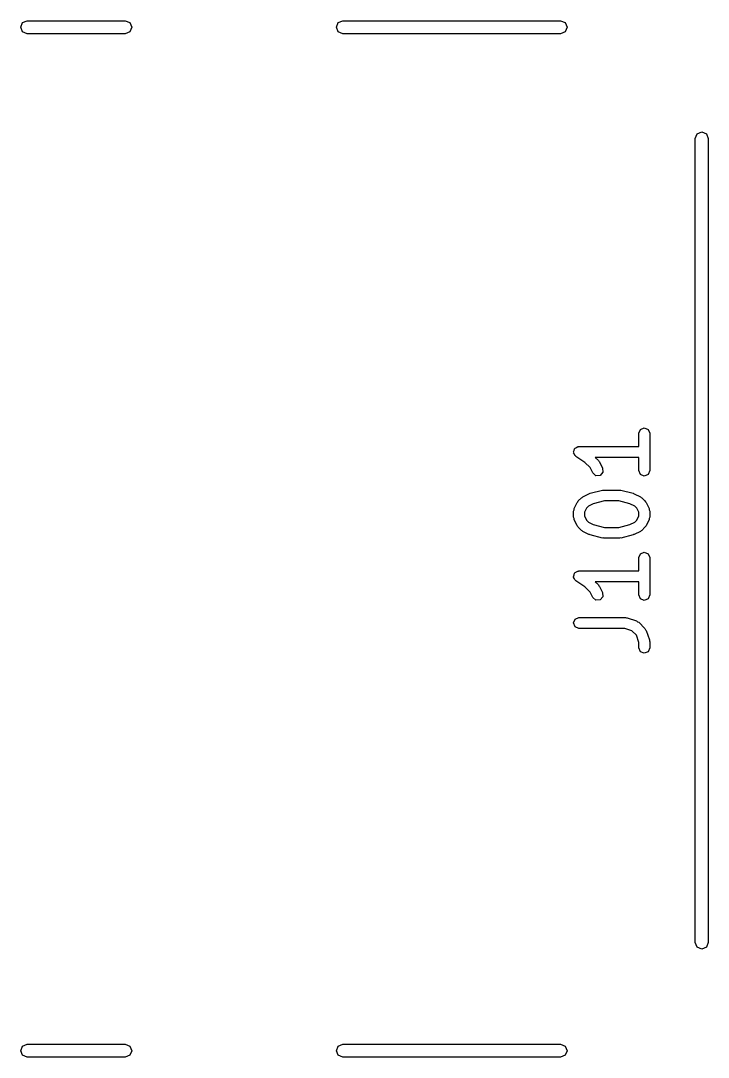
# Model space of a CAD drawing. Extents: x 85 to 109.2, y -106.5 to -93.4.
# Drawn here: x 85.04 to 91.36, y -104.76 to -95.24 of the extents above; entities that cross this region are included whole.
import ezdxf

# ---------------------------------------------------------------- set-up
doc = ezdxf.new("R2010")
doc.units = 0
doc.layers.add('BLACK', color=7, linetype='CONTINUOUS')

msp = doc.modelspace()

# ---------------------------------------------------------------- linework, layer by layer
at = {"layer": 'BLACK', "linetype": 'CONTINUOUS'}
for p, q in [((85.04, -95.3), (85.0576, -95.2576)), ((85.0576, -95.2576), (85.1, -95.24)), ((85.1, -95.24), (86, -95.24)), ((86, -95.24), (86.0424, -95.2576)), ((86.0424, -95.2576), (86.06, -95.3)), ((87.9414, -95.3), (87.9589, -95.2576)), ((87.9589, -95.2576), (88.0014, -95.24)), ((88.0014, -95.24), (90.0014, -95.24)), ((90.0014, -95.24), (90.0438, -95.2576)), ((90.0438, -95.2576), (90.0614, -95.3)), ((85.0576, -95.3424), (85.04, -95.3)), ((85.1, -95.36), (85.0576, -95.3424)), ((86, -95.36), (85.1, -95.36)), ((86.0424, -95.3424), (86, -95.36)), ((86.06, -95.3), (86.0424, -95.3424)), ((87.9589, -95.3424), (87.9414, -95.3)), ((88.0014, -95.36), (87.9589, -95.3424)), ((90.0014, -95.36), (88.0014, -95.36)), ((90.0438, -95.3424), (90.0014, -95.36)), ((90.0614, -95.3), (90.0438, -95.3424)), ((91.24, -96.3212), (91.2576, -96.2788)), ((91.24, -103.707), (91.24, -96.3212)), ((91.2576, -96.2788), (91.3, -96.2612)), ((91.3, -96.2612), (91.3424, -96.2788)), ((91.3424, -96.2788), (91.36, -96.3212)), ((91.36, -96.3212), (91.36, -103.707)), ((90.7214, -99.0286), (90.7361, -98.9932)), ((90.7361, -98.9932), (90.7714, -98.9786)), ((90.7714, -98.9786), (90.8068, -98.9932)), ((90.8068, -98.9932), (90.8214, -99.0286)), ((90.7214, -99.15), (90.7214, -99.0286)), ((90.8214, -99.0286), (90.8214, -99.3714)), ((90.1214, -99.2), (90.127, -99.1865)), ((90.127, -99.1865), (90.1298, -99.1723)), ((90.1298, -99.1723), (90.1341, -99.1694)), ((90.1341, -99.1694), (90.1361, -99.1646)), ((90.1361, -99.1646), (90.1495, -99.1591)), ((90.1495, -99.1591), (90.1616, -99.151)), ((90.1616, -99.151), (90.1667, -99.152)), ((90.1667, -99.152), (90.1714, -99.15)), ((90.1714, -99.15), (90.7214, -99.15)), ((90.1234, -99.2048), (90.1214, -99.2)), ((90.1224, -99.2098), (90.1234, -99.2048)), ((90.1305, -99.2219), (90.1224, -99.2098)), ((90.1361, -99.2354), (90.1305, -99.2219)), ((90.1408, -99.2373), (90.1361, -99.2354)), ((90.1437, -99.2416), (90.1408, -99.2373)), ((90.2253, -99.296), (90.1437, -99.2416)), ((90.7214, -99.25), (90.3207, -99.25)), ((90.3207, -99.25), (90.3496, -99.2789)), ((90.3496, -99.2789), (90.3528, -99.2865)), ((90.3528, -99.2865), (90.359, -99.2919)), ((90.359, -99.2919), (90.3876, -99.3491)), ((90.7214, -99.3714), (90.7214, -99.25)), ((90.2732, -99.3439), (90.2253, -99.296)), ((90.2981, -99.3938), (90.2732, -99.3439)), ((90.3903, -99.3872), (90.3652, -99.4161)), ((90.3876, -99.3491), (90.3903, -99.3872)), ((90.7361, -99.4068), (90.7214, -99.3714)), ((90.8214, -99.3714), (90.8068, -99.4068)), ((90.327, -99.4189), (90.2981, -99.3938)), ((90.3652, -99.4161), (90.327, -99.4189)), ((90.7714, -99.4214), (90.7361, -99.4068)), ((90.8068, -99.4068), (90.7714, -99.4214)), ((90.2736, -99.5801), (90.3879, -99.5515)), ((90.3879, -99.5515), (90.3941, -99.5524)), ((90.3941, -99.5524), (90.4, -99.55)), ((90.4, -99.55), (90.5429, -99.55)), ((90.5429, -99.55), (90.5487, -99.5524)), ((90.5487, -99.5524), (90.555, -99.5515)), ((90.555, -99.5515), (90.6693, -99.5801)), ((90.1267, -99.7205), (90.1553, -99.6634)), ((90.1553, -99.6634), (90.1615, -99.658)), ((90.1615, -99.658), (90.1646, -99.6504)), ((90.1646, -99.6504), (90.1932, -99.6218)), ((90.1932, -99.6218), (90.2008, -99.6186)), ((90.2008, -99.6186), (90.2062, -99.6124)), ((90.2062, -99.6124), (90.2634, -99.5838)), ((90.2634, -99.5838), (90.269, -99.5834)), ((90.269, -99.5834), (90.2736, -99.5801)), ((90.4062, -99.65), (90.3032, -99.6757)), ((90.5367, -99.65), (90.4062, -99.65)), ((90.6397, -99.6757), (90.5367, -99.65)), ((90.6693, -99.5801), (90.6738, -99.5834)), ((90.6738, -99.5834), (90.6795, -99.5838)), ((90.6795, -99.5838), (90.7366, -99.6124)), ((90.7366, -99.6124), (90.742, -99.6186)), ((90.742, -99.6186), (90.7496, -99.6218)), ((90.7496, -99.6218), (90.7782, -99.6504)), ((90.7782, -99.6504), (90.7814, -99.658)), ((90.7814, -99.658), (90.7876, -99.6634)), ((90.7876, -99.6634), (90.8161, -99.7205)), ((90.1214, -99.7429), (90.1259, -99.7321)), ((90.1214, -99.8), (90.1214, -99.7429)), ((90.1259, -99.7321), (90.1267, -99.7205)), ((90.2411, -99.7153), (90.2214, -99.7547)), ((90.2214, -99.7547), (90.2214, -99.7882)), ((90.2582, -99.6982), (90.2411, -99.7153)), ((90.3032, -99.6757), (90.2582, -99.6982)), ((90.6847, -99.6982), (90.6397, -99.6757)), ((90.7018, -99.7153), (90.6847, -99.6982)), ((90.7214, -99.7547), (90.7018, -99.7153)), ((90.7214, -99.7882), (90.7214, -99.7547)), ((90.8161, -99.7205), (90.817, -99.7321)), ((90.817, -99.7321), (90.8214, -99.7429)), ((90.8214, -99.7429), (90.8214, -99.8)), ((90.1259, -99.8108), (90.1214, -99.8)), ((90.1267, -99.8224), (90.1259, -99.8108)), ((90.1553, -99.8795), (90.1267, -99.8224)), ((90.2214, -99.7882), (90.2411, -99.8275)), ((90.2411, -99.8275), (90.2582, -99.8446)), ((90.2582, -99.8446), (90.3032, -99.8671)), ((90.6397, -99.8671), (90.6847, -99.8446)), ((90.6847, -99.8446), (90.7018, -99.8275)), ((90.7018, -99.8275), (90.7214, -99.7882)), ((90.8161, -99.8224), (90.7876, -99.8795)), ((90.817, -99.8108), (90.8161, -99.8224)), ((90.8214, -99.8), (90.817, -99.8108)), ((90.1615, -99.8849), (90.1553, -99.8795)), ((90.1646, -99.8925), (90.1615, -99.8849)), ((90.1932, -99.9211), (90.1646, -99.8925)), ((90.2008, -99.9242), (90.1932, -99.9211)), ((90.2062, -99.9304), (90.2008, -99.9242)), ((90.2634, -99.959), (90.2062, -99.9304)), ((90.269, -99.9594), (90.2634, -99.959)), ((90.2736, -99.9628), (90.269, -99.9594)), ((90.3032, -99.8671), (90.4062, -99.8929)), ((90.4062, -99.8929), (90.5367, -99.8929)), ((90.5367, -99.8929), (90.6397, -99.8671)), ((90.6738, -99.9594), (90.6693, -99.9628)), ((90.6795, -99.959), (90.6738, -99.9594)), ((90.7366, -99.9304), (90.6795, -99.959)), ((90.742, -99.9242), (90.7366, -99.9304)), ((90.7496, -99.9211), (90.742, -99.9242)), ((90.7782, -99.8925), (90.7496, -99.9211)), ((90.7814, -99.8849), (90.7782, -99.8925)), ((90.7876, -99.8795), (90.7814, -99.8849)), ((90.3879, -99.9914), (90.2736, -99.9628)), ((90.3941, -99.9904), (90.3879, -99.9914)), ((90.4, -99.9929), (90.3941, -99.9904)), ((90.5429, -99.9929), (90.4, -99.9929)), ((90.5487, -99.9904), (90.5429, -99.9929)), ((90.555, -99.9914), (90.5487, -99.9904)), ((90.6693, -99.9628), (90.555, -99.9914)), ((90.7214, -100.171), (90.7361, -100.136)), ((90.7361, -100.136), (90.7714, -100.121)), ((90.7714, -100.121), (90.8068, -100.136)), ((90.8068, -100.136), (90.8214, -100.171)), ((90.7214, -100.293), (90.7214, -100.171)), ((90.8214, -100.171), (90.8214, -100.514)), ((90.1214, -100.343), (90.127, -100.329)), ((90.127, -100.329), (90.1298, -100.315)), ((90.1298, -100.315), (90.1341, -100.312)), ((90.1341, -100.312), (90.1361, -100.308)), ((90.1361, -100.308), (90.1495, -100.302)), ((90.1495, -100.302), (90.1616, -100.294)), ((90.1616, -100.294), (90.1667, -100.295)), ((90.1667, -100.295), (90.1714, -100.293)), ((90.1714, -100.293), (90.7214, -100.293)), ((90.1234, -100.348), (90.1214, -100.343)), ((90.1224, -100.353), (90.1234, -100.348)), ((90.1305, -100.365), (90.1224, -100.353)), ((90.1361, -100.378), (90.1305, -100.365)), ((90.1408, -100.38), (90.1361, -100.378)), ((90.1437, -100.384), (90.1408, -100.38)), ((90.2253, -100.439), (90.1437, -100.384)), ((90.7214, -100.393), (90.3207, -100.393)), ((90.3207, -100.393), (90.3496, -100.422)), ((90.3496, -100.422), (90.3528, -100.429)), ((90.3528, -100.429), (90.359, -100.435)), ((90.359, -100.435), (90.3876, -100.492)), ((90.7214, -100.514), (90.7214, -100.393)), ((90.2732, -100.487), (90.2253, -100.439)), ((90.2981, -100.537), (90.2732, -100.487)), ((90.3903, -100.53), (90.3652, -100.559)), ((90.3876, -100.492), (90.3903, -100.53)), ((90.7361, -100.55), (90.7214, -100.514)), ((90.8214, -100.514), (90.8068, -100.55)), ((90.327, -100.562), (90.2981, -100.537)), ((90.3652, -100.559), (90.327, -100.562)), ((90.7714, -100.564), (90.7361, -100.55)), ((90.8068, -100.55), (90.7714, -100.564)), ((90.1361, -100.736), (90.1714, -100.721)), ((90.1714, -100.721), (90.6, -100.721)), ((90.6, -100.721), (90.6076, -100.725)), ((90.1214, -100.771), (90.1361, -100.736)), ((90.1361, -100.807), (90.1214, -100.771)), ((90.1714, -100.821), (90.1361, -100.807)), ((90.6076, -100.725), (90.6158, -100.724)), ((90.6158, -100.724), (90.7015, -100.753)), ((90.7015, -100.753), (90.7103, -100.76)), ((90.7103, -100.76), (90.7211, -100.765)), ((90.7211, -100.765), (90.7782, -100.822)), ((90.5919, -100.821), (90.1714, -100.821)), ((90.6587, -100.844), (90.5919, -100.821)), ((90.6992, -100.884), (90.6587, -100.844)), ((90.7214, -100.951), (90.6992, -100.884)), ((90.7782, -100.822), (90.7827, -100.833)), ((90.7827, -100.833), (90.7903, -100.841)), ((90.7903, -100.841), (90.8189, -100.927)), ((90.7214, -101), (90.7214, -100.951)), ((90.7361, -101.035), (90.7214, -101)), ((90.8214, -101), (90.8068, -101.035)), ((90.8189, -100.927), (90.8183, -100.935)), ((90.8183, -100.935), (90.8214, -100.943)), ((90.8214, -100.943), (90.8214, -101)), ((90.7714, -101.05), (90.7361, -101.035)), ((90.8068, -101.035), (90.7714, -101.05)), ((91.2576, -103.749), (91.24, -103.707)), ((91.3, -103.767), (91.2576, -103.749)), ((91.3424, -103.749), (91.3, -103.767)), ((91.36, -103.707), (91.3424, -103.749)), ((85.04, -104.7), (85.0576, -104.658)), ((85.0576, -104.742), (85.04, -104.7)), ((85.0576, -104.658), (85.1, -104.64)), ((85.1, -104.64), (86, -104.64)), ((86, -104.64), (86.0424, -104.658)), ((86.0424, -104.658), (86.06, -104.7)), ((86.06, -104.7), (86.0424, -104.742)), ((87.9414, -104.7), (87.9589, -104.658)), ((87.9589, -104.742), (87.9414, -104.7)), ((87.9589, -104.658), (88.0014, -104.64)), ((88.0014, -104.64), (90.0014, -104.64)), ((90.0014, -104.64), (90.0438, -104.658)), ((90.0438, -104.658), (90.0614, -104.7)), ((90.0614, -104.7), (90.0438, -104.742)), ((85.1, -104.76), (85.0576, -104.742)), ((86, -104.76), (85.1, -104.76)), ((86.0424, -104.742), (86, -104.76)), ((88.0014, -104.76), (87.9589, -104.742)), ((90.0014, -104.76), (88.0014, -104.76)), ((90.0438, -104.742), (90.0014, -104.76))]:
    msp.add_line(p, q, dxfattribs=at)

doc.saveas('drawing.dxf')
